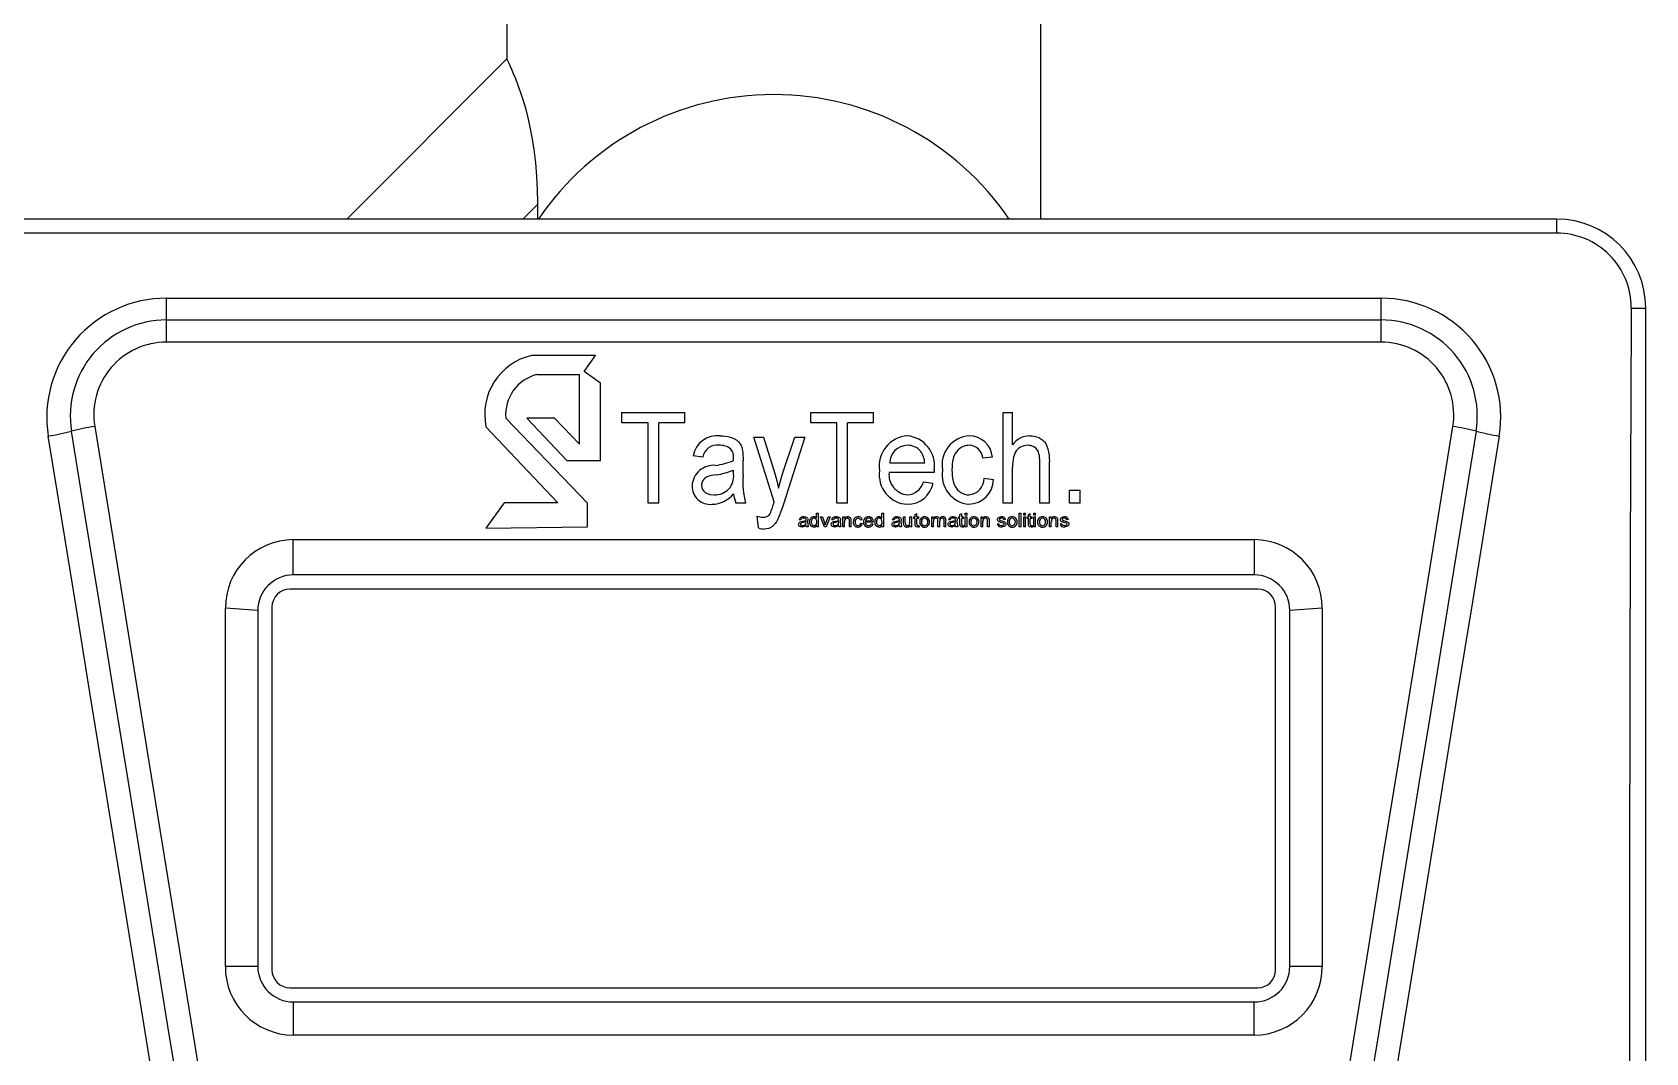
# Model space of a CAD drawing. Header units: millimetres. Extents: x 75 to 2075, y 25 to 1460.
# Drawn here: x 662.4 to 791.9, y 845.1 to 927.1 of the extents above; entities that cross this region are included whole.
import ezdxf

# ---------------------------------------------------------------- set-up
doc = ezdxf.new("R2010")
doc.units = ezdxf.units.MM
doc.header["$LTSCALE"] = 5

msp = doc.modelspace()

# ---------------------------------------------------------------- linework, layer by layer
at = {"color": 7, "linetype": 'Continuous', "lineweight": 25}
for p, q in [((700.489, 929.225), (700.489, 924.933)), ((743.346, 912.082), (743.346, 929.225)), ((700.487, 924.938), (687.632, 912.082)), ((701.774, 912.082), (702.965, 913.274)), ((702.965, 912.082), (702.965, 913.274)), ((784.775, 912.082), (659.06, 912.082)), ((784.775, 910.957), (784.775, 912.082)), ((784.775, 910.957), (659.06, 910.957)), ((673.166, 905.725), (770.669, 905.725)), ((673.166, 903.982), (673.166, 905.725)), ((770.669, 903.982), (770.669, 905.725)), ((790.757, 904.94), (791.918, 904.94)), ((791.918, 804.94), (791.918, 904.94)), ((673.166, 902.206), (673.166, 903.982)), ((673.166, 903.982), (770.669, 903.982)), ((770.669, 902.206), (770.669, 903.982)), ((770.669, 902.206), (673.166, 902.206)), ((707.612, 901.14), (702.489, 901.14)), ((706.689, 899.845), (707.612, 901.14)), ((702.889, 899.6), (706.314, 899.6)), ((706.314, 894.021), (706.314, 899.6)), ((708.018, 898.916), (706.689, 899.845)), ((708.018, 892.695), (708.018, 898.916)), ((709.731, 896.565), (714.782, 896.565)), ((709.731, 895.715), (709.731, 896.565)), ((714.782, 895.715), (714.782, 896.565)), ((724.883, 896.565), (729.934, 896.565)), ((724.883, 895.715), (724.883, 896.565)), ((729.934, 895.715), (729.934, 896.565)), ((740.322, 896.565), (741.084, 896.565)), ((740.322, 889.278), (740.322, 896.565)), ((741.084, 893.962), (741.084, 896.565)), ((698.812, 895.403), (704.576, 889.308)), ((706.967, 889.278), (700.403, 896.108)), ((704.306, 896.108), (702.079, 896.108)), ((702.079, 896.108), (705.31, 892.695)), ((706.314, 894.021), (704.306, 896.108)), ((711.827, 895.715), (709.731, 895.715)), ((711.827, 889.278), (711.827, 895.715)), ((714.782, 895.715), (712.685, 895.715)), ((712.685, 889.278), (712.685, 895.715)), ((726.98, 895.715), (724.883, 895.715)), ((726.98, 889.278), (726.98, 895.715)), ((729.934, 895.715), (727.838, 895.715)), ((727.838, 889.278), (727.838, 895.715)), ((720.309, 894.58), (721.103, 894.58)), ((721.951, 889.378), (720.309, 894.58)), ((721.103, 894.58), (721.995, 891.649)), ((722.622, 891.63), (723.612, 894.58)), ((724.407, 894.58), (722.687, 889.188)), ((723.612, 894.58), (724.407, 894.58)), ((705.31, 892.695), (708.018, 892.695)), ((716.211, 892.972), (715.449, 893.066)), ((718.689, 892.688), (718.689, 892.904)), ((719.451, 891.491), (719.451, 892.683)), ((731.225, 892.498), (734.032, 892.498)), ((739.464, 892.972), (738.702, 892.877)), ((743.276, 889.278), (743.276, 892.633)), ((744.039, 889.278), (744.039, 892.624)), ((718.689, 891.615), (718.689, 891.93)), ((734.795, 891.741), (731.173, 891.741)), ((734.799, 891.975), (734.795, 891.741)), ((738.797, 891.268), (739.559, 891.173)), ((741.084, 889.278), (741.084, 892.175)), ((733.937, 890.984), (734.699, 890.889)), ((745.659, 890.321), (746.516, 890.321)), ((745.659, 889.278), (745.659, 890.321)), ((746.516, 889.278), (746.516, 890.321)), ((700.274, 889.308), (698.812, 887.272)), ((704.576, 889.308), (700.274, 889.308)), ((706.967, 887.367), (706.967, 889.278)), ((712.685, 889.278), (711.827, 889.278)), ((719.642, 889.278), (718.88, 889.278)), ((727.838, 889.278), (726.98, 889.278)), ((741.084, 889.278), (740.322, 889.278)), ((744.039, 889.278), (743.276, 889.278)), ((746.516, 889.278), (745.659, 889.278)), ((698.812, 887.272), (706.967, 887.367)), ((720.69, 887.288), (720.595, 888.236)), ((724.086, 887.922), (723.943, 887.936)), ((724.254, 887.822), (724.515, 887.879)), ((724.515, 887.765), (724.27, 887.708)), ((724.515, 887.879), (724.515, 887.911)), ((724.515, 887.718), (724.515, 887.765)), ((724.544, 887.367), (724.515, 887.477)), ((724.687, 887.367), (724.544, 887.367)), ((724.658, 887.699), (724.658, 887.878)), ((725.359, 888.462), (725.516, 888.462)), ((725.359, 888.065), (725.359, 888.462)), ((725.373, 887.367), (725.373, 887.474)), ((725.516, 887.367), (725.373, 887.367)), ((725.516, 887.367), (725.516, 888.462)), ((725.667, 888.163), (725.816, 888.163)), ((725.976, 887.367), (725.667, 888.163)), ((725.816, 888.163), (725.998, 887.685)), ((726.128, 887.367), (725.976, 887.367)), ((725.998, 887.685), (726.052, 887.523)), ((726.052, 887.523), (726.103, 887.675)), ((726.103, 887.675), (726.288, 888.163)), ((726.437, 888.163), (726.128, 887.367)), ((726.288, 888.163), (726.437, 888.163)), ((726.702, 887.922), (726.559, 887.936)), ((726.87, 887.822), (727.131, 887.879)), ((727.131, 887.765), (726.886, 887.708)), ((727.131, 887.879), (727.131, 887.911)), ((727.131, 887.718), (727.131, 887.765)), ((727.16, 887.367), (727.131, 887.477)), ((727.303, 887.367), (727.16, 887.367)), ((727.274, 887.699), (727.274, 887.878)), ((727.46, 888.163), (727.589, 888.163)), ((727.46, 887.367), (727.46, 888.163)), ((727.603, 887.367), (727.46, 887.367)), ((727.589, 888.05), (727.589, 888.163)), ((727.603, 887.367), (727.603, 887.802)), ((727.989, 887.367), (727.989, 887.851)), ((728.132, 887.367), (727.989, 887.367)), ((728.132, 887.367), (728.132, 887.855)), ((729.018, 887.922), (728.875, 887.907)), ((728.89, 887.666), (729.032, 887.651)), ((729.904, 887.737), (729.261, 887.737)), ((729.27, 887.851), (729.761, 887.851)), ((729.747, 887.623), (729.89, 887.609)), ((729.905, 887.772), (729.904, 887.737)), ((730.591, 888.462), (730.748, 888.462)), ((730.591, 888.065), (730.591, 888.462)), ((730.605, 887.367), (730.605, 887.474)), ((730.748, 887.367), (730.605, 887.367)), ((730.748, 887.367), (730.748, 888.462)), ((731.577, 887.922), (731.434, 887.936)), ((731.744, 887.822), (732.006, 887.879)), ((732.006, 887.765), (731.76, 887.708)), ((732.006, 887.879), (732.006, 887.911)), ((732.006, 887.718), (732.006, 887.765)), ((732.034, 887.367), (732.006, 887.477)), ((732.177, 887.367), (732.034, 887.367)), ((732.149, 887.699), (732.149, 887.878)), ((732.335, 888.163), (732.478, 888.163)), ((732.335, 887.672), (732.335, 888.163)), ((732.478, 887.723), (732.478, 888.163)), ((732.849, 888.163), (733.006, 888.163)), ((732.849, 887.737), (732.849, 888.163)), ((732.863, 887.367), (732.863, 887.485)), ((733.006, 887.367), (732.863, 887.367)), ((733.006, 887.367), (733.006, 888.163)), ((733.164, 888.163), (733.264, 888.163)), ((733.164, 888.05), (733.164, 888.163)), ((733.264, 888.05), (733.164, 888.05)), ((733.264, 888.362), (733.407, 888.448)), ((733.264, 888.163), (733.264, 888.362)), ((733.264, 887.595), (733.264, 888.05)), ((733.407, 888.163), (733.407, 888.448)), ((733.407, 888.163), (733.55, 888.163)), ((733.407, 887.578), (733.407, 888.05)), ((733.55, 888.05), (733.407, 888.05)), ((733.578, 887.353), (733.469, 887.353)), ((733.487, 887.467), (733.55, 887.467)), ((733.55, 888.05), (733.55, 888.163)), ((733.55, 887.467), (733.578, 887.353)), ((734.593, 888.163), (734.722, 888.163)), ((734.593, 887.367), (734.593, 888.163)), ((734.736, 887.367), (734.593, 887.367)), ((734.722, 888.051), (734.722, 888.163)), ((734.736, 887.367), (734.736, 887.78)), ((735.093, 887.367), (735.093, 887.884)), ((735.236, 887.367), (735.093, 887.367)), ((735.236, 887.367), (735.236, 887.829)), ((735.594, 887.367), (735.594, 887.868)), ((735.737, 887.367), (735.594, 887.367)), ((735.737, 887.367), (735.737, 887.911)), ((736.08, 887.922), (735.937, 887.936)), ((736.247, 887.822), (736.509, 887.879)), ((736.509, 887.765), (736.263, 887.708)), ((736.509, 887.879), (736.509, 887.911)), ((736.509, 887.718), (736.509, 887.765)), ((736.537, 887.367), (736.509, 887.477)), ((736.68, 887.367), (736.537, 887.367)), ((736.652, 887.699), (736.652, 887.878)), ((736.766, 888.163), (736.866, 888.163)), ((736.766, 888.05), (736.766, 888.163)), ((736.866, 888.05), (736.766, 888.05)), ((736.866, 888.362), (737.009, 888.448)), ((736.866, 888.163), (736.866, 888.362)), ((736.866, 887.595), (736.866, 888.05)), ((737.009, 888.163), (737.009, 888.448)), ((737.009, 888.163), (737.152, 888.163)), ((737.009, 887.578), (737.009, 888.05)), ((737.152, 888.05), (737.009, 888.05)), ((737.181, 887.353), (737.071, 887.353)), ((737.09, 887.467), (737.152, 887.467)), ((737.152, 888.05), (737.152, 888.163)), ((737.152, 887.467), (737.181, 887.353)), ((737.295, 888.462), (737.438, 888.462)), ((737.295, 888.306), (737.295, 888.462)), ((737.438, 888.306), (737.295, 888.306)), ((737.295, 888.163), (737.438, 888.163)), ((737.295, 887.367), (737.295, 888.163)), ((737.438, 887.367), (737.295, 887.367)), ((737.438, 888.306), (737.438, 888.462)), ((737.438, 887.367), (737.438, 888.163)), ((738.553, 888.163), (738.682, 888.163)), ((738.553, 887.367), (738.553, 888.163)), ((738.696, 887.367), (738.553, 887.367)), ((738.682, 888.05), (738.682, 888.163)), ((738.696, 887.367), (738.696, 887.802)), ((739.082, 887.367), (739.082, 887.851)), ((739.225, 887.367), (739.082, 887.367)), ((739.225, 887.367), (739.225, 887.855)), ((739.854, 887.609), (739.997, 887.623)), ((740.368, 887.662), (740.224, 887.706)), ((740.526, 887.95), (740.383, 887.936)), ((741.626, 888.462), (741.769, 888.462)), ((741.626, 887.367), (741.626, 888.462)), ((741.769, 887.367), (741.626, 887.367)), ((741.769, 887.367), (741.769, 888.462)), ((741.984, 888.462), (742.127, 888.462)), ((741.984, 888.306), (741.984, 888.462)), ((742.127, 888.306), (741.984, 888.306)), ((741.984, 888.163), (742.127, 888.163)), ((741.984, 887.367), (741.984, 888.163)), ((742.127, 887.367), (741.984, 887.367)), ((742.127, 888.306), (742.127, 888.462)), ((742.127, 887.367), (742.127, 888.163)), ((742.27, 888.163), (742.37, 888.163)), ((742.27, 888.05), (742.27, 888.163)), ((742.37, 888.05), (742.27, 888.05)), ((742.37, 888.362), (742.513, 888.448)), ((742.37, 888.163), (742.37, 888.362)), ((742.37, 887.595), (742.37, 888.05)), ((742.513, 888.163), (742.513, 888.448)), ((742.513, 888.163), (742.656, 888.163)), ((742.513, 887.578), (742.513, 888.05)), ((742.656, 888.05), (742.513, 888.05)), ((742.684, 887.353), (742.575, 887.353)), ((742.593, 887.467), (742.656, 887.467)), ((742.656, 888.05), (742.656, 888.163)), ((742.656, 887.467), (742.684, 887.353)), ((742.798, 888.462), (742.941, 888.462)), ((742.798, 888.306), (742.798, 888.462)), ((742.941, 888.306), (742.798, 888.306)), ((742.798, 888.163), (742.941, 888.163)), ((742.798, 887.367), (742.798, 888.163)), ((742.941, 887.367), (742.798, 887.367)), ((742.941, 888.306), (742.941, 888.462)), ((742.941, 887.367), (742.941, 888.163)), ((744.056, 888.163), (744.185, 888.163)), ((744.056, 887.367), (744.056, 888.163)), ((744.199, 887.367), (744.056, 887.367)), ((744.185, 888.05), (744.185, 888.163)), ((744.199, 887.367), (744.199, 887.802)), ((744.585, 887.367), (744.585, 887.851)), ((744.728, 887.367), (744.585, 887.367)), ((744.728, 887.367), (744.728, 887.855)), ((744.9, 887.609), (745.043, 887.623)), ((745.414, 887.662), (745.27, 887.706)), ((745.572, 887.95), (745.429, 887.936)), ((683.346, 886.343), (760.489, 886.343)), ((683.346, 883.511), (683.346, 886.343)), ((760.489, 886.343), (760.489, 883.511)), ((760.489, 883.511), (683.346, 883.511)), ((760.775, 882.368), (683.06, 882.368)), ((677.888, 852.061), (677.888, 880.845)), ((680.489, 880.654), (677.888, 880.845)), ((681.632, 880.94), (681.632, 851.797)), ((762.203, 851.797), (762.203, 880.94)), ((765.947, 880.845), (763.346, 880.654)), ((765.947, 880.845), (765.947, 852.061)), ((680.489, 880.654), (680.489, 852.082)), ((763.346, 852.082), (763.346, 880.654)), ((680.489, 852.082), (677.888, 852.061)), ((765.947, 852.061), (763.346, 852.082)), ((683.06, 850.368), (760.775, 850.368)), ((683.346, 849.225), (683.346, 846.563)), ((683.346, 849.225), (760.489, 849.225)), ((760.489, 846.563), (760.489, 849.225)), ((760.489, 846.563), (683.346, 846.563))]:
    msp.add_line(p, q, dxfattribs=at)
at = {"color": 7, "linetype": 'Continuous', "lineweight": 25, "flags": 128}
for points in [[(702.965, 913.274), (702.965, 913.379), (702.946, 914.453), (702.895, 915.522), (702.805, 916.603), (702.679, 917.664), (702.55, 918.502), (702.398, 919.315), (702.221, 920.116), (702.027, 920.875), (701.825, 921.569), (701.619, 922.209), (701.405, 922.811), (701.2, 923.344), (701.035, 923.745), (700.886, 924.09), (700.753, 924.385), (700.644, 924.619), (700.566, 924.782), (700.514, 924.888), (700.49, 924.937), (700.492, 924.933)], [(678.941, 812.374), (678.033, 817.972), (677.123, 823.583), (676.212, 829.202), (675.299, 834.836), (674.384, 840.476), (673.281, 847.282), (672.177, 854.093), (671.073, 860.904), (669.969, 867.711), (668.859, 874.561), (667.749, 881.403), (666.642, 888.233), (665.537, 895.048)], [(667.403, 895.437), (668.448, 888.976), (669.496, 882.501), (670.547, 876.006), (671.599, 869.502), (672.826, 861.914), (674.054, 854.322), (675.282, 846.731), (676.516, 839.107), (677.748, 831.491), (678.977, 823.889), (679.893, 818.229), (680.807, 812.58)], [(763.029, 812.58), (764.073, 819.036), (765.12, 825.507), (766.17, 832), (767.222, 838.502), (768.449, 846.088), (769.677, 853.68), (770.905, 861.272), (772.138, 868.897), (773.371, 876.515), (774.601, 884.121), (775.517, 889.784), (776.432, 895.437)], [(778.298, 895.048), (777.389, 889.444), (776.479, 883.83), (775.568, 878.207), (774.654, 872.57), (773.739, 866.928), (772.635, 860.12), (771.531, 853.309), (770.427, 846.498), (769.324, 839.693), (768.214, 832.846), (767.105, 826.008), (765.998, 819.182), (764.894, 812.374)], [(677.075, 812.174), (675.996, 818.809), (674.916, 825.46), (673.707, 832.897), (672.496, 840.348), (671.285, 847.805), (670.376, 853.396), (669.256, 860.288), (668.137, 867.18), (667.017, 874.069), (665.9, 880.948), (664.784, 887.815), (663.671, 894.664)], [(717.62, 894.675), (717.82, 894.669), (718.019, 894.654), (718.22, 894.625), (718.411, 894.58), (718.604, 894.516), (718.777, 894.432), (718.949, 894.318), (719.095, 894.189), (719.224, 894.032), (719.314, 893.86), (719.349, 893.754), (719.379, 893.626), (719.405, 893.475), (719.425, 893.301), (719.44, 893.09), (719.449, 892.892), (719.451, 892.683)], [(737.612, 893.918), (737.486, 893.912), (737.387, 893.9), (737.274, 893.876), (737.114, 893.822), (736.961, 893.745), (736.822, 893.648), (736.695, 893.534), (736.586, 893.406), (736.492, 893.264), (736.357, 892.953), (736.276, 892.624), (736.247, 892.407), (736.23, 892.196), (736.224, 891.95)], [(742.304, 893.918), (742.153, 893.909), (742.004, 893.882), (741.861, 893.833), (741.726, 893.767), (741.601, 893.681), (741.487, 893.583), (741.386, 893.468), (741.305, 893.344), (741.231, 893.181), (741.171, 892.99), (741.126, 892.773), (741.102, 892.577), (741.09, 892.396), (741.084, 892.175)], [(743.276, 892.633), (743.271, 892.801), (743.261, 892.945), (743.241, 893.09), (743.206, 893.242), (743.158, 893.384), (743.089, 893.52), (742.942, 893.695), (742.849, 893.767), (742.751, 893.823), (742.533, 893.896), (742.472, 893.906), (742.419, 893.913), (742.304, 893.918)], [(742.462, 894.675), (742.648, 894.667), (742.833, 894.642), (743.02, 894.597), (743.189, 894.535), (743.355, 894.447), (743.505, 894.339), (743.643, 894.206), (743.75, 894.062), (743.85, 893.862), (743.929, 893.629), (743.985, 893.363), (744.016, 893.124), (744.033, 892.895), (744.039, 892.624)], [(780.164, 894.664), (779.083, 888.011), (778, 881.345), (776.791, 873.902), (775.579, 866.448), (774.368, 858.988), (773.459, 853.396), (772.34, 846.509), (771.221, 839.622), (770.102, 832.74), (768.986, 825.869), (767.872, 819.012), (766.76, 812.174)], [(717.307, 891.552), (717.107, 891.521), (716.907, 891.483), (716.71, 891.435), (716.521, 891.363), (716.352, 891.25), (716.222, 891.098), (716.142, 890.914), (716.13, 890.863), (716.122, 890.815), (716.116, 890.714)], [(721.995, 891.649), (722.16, 891.066), (722.303, 890.476)], [(722.303, 890.476), (722.448, 891.057), (722.622, 891.63)], [(736.224, 891.95), (736.23, 891.7), (736.244, 891.493), (736.272, 891.27), (736.353, 890.917), (736.472, 890.621), (736.668, 890.343), (736.792, 890.224), (736.929, 890.122), (737.241, 889.985), (737.409, 889.952), (737.581, 889.942)], [(716.116, 890.714), (716.134, 890.537), (716.198, 890.37), (716.3, 890.23), (716.442, 890.112), (716.773, 889.978), (717.13, 889.942)], [(722.687, 889.188), (722.612, 888.961), (722.533, 888.735), (722.455, 888.514), (722.377, 888.31), (722.305, 888.131), (722.214, 887.929), (722.132, 887.781), (722.04, 887.642), (721.808, 887.399), (721.51, 887.243), (721.346, 887.204), (721.177, 887.193)], [(723.915, 887.576), (723.922, 887.634), (723.946, 887.686), (723.981, 887.73), (724.03, 887.765), (724.135, 887.803), (724.254, 887.822)], [(724.204, 887.353), (724.102, 887.364), (724.008, 887.403), (723.968, 887.437), (723.938, 887.477), (723.92, 887.525), (723.915, 887.576)], [(724.27, 887.708), (724.136, 887.683), (724.103, 887.666), (724.079, 887.643), (724.064, 887.616), (724.058, 887.583)], [(724.058, 887.583), (724.062, 887.554), (724.074, 887.529), (724.094, 887.507), (724.121, 887.489), (724.171, 887.473), (724.238, 887.467)], [(724.515, 887.477), (724.371, 887.386), (724.204, 887.353)], [(724.331, 888.178), (724.461, 888.166), (724.525, 888.146), (724.581, 888.115), (724.626, 888.069), (724.648, 888.008), (724.658, 887.878)], [(725.146, 888.064), (725.094, 888.057), (725.047, 888.037), (725.006, 888.005), (724.974, 887.964), (724.941, 887.88), (724.93, 887.765)], [(725.377, 887.75), (725.368, 887.859), (725.331, 887.962), (725.297, 888.005), (725.252, 888.038), (725.203, 888.057), (725.146, 888.064)], [(726.531, 887.576), (726.538, 887.634), (726.562, 887.686), (726.597, 887.73), (726.646, 887.765), (726.751, 887.803), (726.87, 887.822)], [(726.82, 887.353), (726.718, 887.364), (726.624, 887.403), (726.584, 887.437), (726.554, 887.477), (726.536, 887.525), (726.531, 887.576)], [(726.886, 887.708), (726.752, 887.683), (726.719, 887.666), (726.695, 887.643), (726.68, 887.616), (726.674, 887.583)], [(726.674, 887.583), (726.678, 887.554), (726.69, 887.529), (726.71, 887.507), (726.737, 887.489), (726.787, 887.473), (726.854, 887.467)], [(727.131, 887.477), (726.987, 887.386), (726.82, 887.353)], [(726.947, 888.178), (727.077, 888.166), (727.141, 888.146), (727.197, 888.115), (727.242, 888.069), (727.264, 888.008), (727.274, 887.878)], [(727.989, 887.851), (727.984, 887.929), (727.974, 887.97), (727.957, 888.002), (727.933, 888.028), (727.902, 888.047), (727.864, 888.059), (727.82, 888.064)], [(728.446, 887.768), (728.456, 887.661), (728.494, 887.56), (728.53, 887.521), (728.575, 887.49), (728.623, 887.473), (728.68, 887.467)], [(729.702, 887.994), (729.618, 888.048), (729.519, 888.064)], [(730.378, 888.064), (730.326, 888.057), (730.279, 888.037), (730.238, 888.005), (730.206, 887.964), (730.173, 887.88), (730.162, 887.765)], [(730.609, 887.75), (730.6, 887.859), (730.563, 887.962), (730.528, 888.005), (730.484, 888.038), (730.435, 888.057), (730.378, 888.064)], [(731.405, 887.576), (731.413, 887.634), (731.436, 887.686), (731.472, 887.73), (731.52, 887.765), (731.626, 887.803), (731.744, 887.822)], [(731.695, 887.353), (731.593, 887.364), (731.498, 887.403), (731.458, 887.437), (731.429, 887.477), (731.411, 887.525), (731.405, 887.576)], [(731.76, 887.708), (731.627, 887.683), (731.594, 887.666), (731.57, 887.643), (731.555, 887.616), (731.548, 887.583)], [(731.548, 887.583), (731.553, 887.554), (731.565, 887.529), (731.585, 887.507), (731.612, 887.489), (731.661, 887.473), (731.729, 887.467)], [(732.006, 887.477), (731.862, 887.386), (731.695, 887.353)], [(731.822, 888.178), (731.952, 888.166), (732.016, 888.146), (732.071, 888.115), (732.117, 888.069), (732.138, 888.008), (732.149, 887.878)], [(732.478, 887.723), (732.482, 887.613), (732.496, 887.55), (732.519, 887.515), (732.555, 887.487), (732.594, 887.472), (732.639, 887.467)], [(733.469, 887.353), (733.375, 887.364), (733.33, 887.384), (733.296, 887.413), (733.284, 887.431), (733.268, 887.501), (733.264, 887.595)], [(733.407, 887.578), (733.408, 887.535), (733.419, 887.494)], [(734.947, 888.064), (734.89, 888.057), (734.842, 888.041), (734.803, 888.014), (734.774, 887.977), (734.746, 887.897), (734.736, 887.78)], [(735.093, 887.884), (735.085, 887.96), (735.064, 888.012), (735.041, 888.035), (735.012, 888.052), (734.947, 888.064)], [(735.594, 887.868), (735.59, 887.939), (735.582, 887.977), (735.569, 888.006), (735.546, 888.031), (735.515, 888.05), (735.445, 888.064)], [(735.908, 887.576), (735.916, 887.634), (735.939, 887.686), (735.975, 887.73), (736.023, 887.765), (736.129, 887.803), (736.247, 887.822)], [(736.198, 887.353), (736.096, 887.364), (736.001, 887.403), (735.961, 887.437), (735.931, 887.477), (735.914, 887.525), (735.908, 887.576)], [(736.263, 887.708), (736.13, 887.683), (736.097, 887.666), (736.073, 887.643), (736.057, 887.616), (736.051, 887.583)], [(736.051, 887.583), (736.056, 887.554), (736.068, 887.529), (736.088, 887.507), (736.115, 887.489), (736.164, 887.473), (736.232, 887.467)], [(736.509, 887.477), (736.364, 887.386), (736.198, 887.353)], [(736.325, 888.178), (736.455, 888.166), (736.519, 888.146), (736.574, 888.115), (736.619, 888.069), (736.641, 888.008), (736.652, 887.878)], [(737.071, 887.353), (736.978, 887.364), (736.933, 887.384), (736.899, 887.413), (736.887, 887.431), (736.87, 887.501), (736.866, 887.595)], [(737.009, 887.578), (737.011, 887.535), (737.022, 887.494)], [(739.082, 887.851), (739.077, 887.929), (739.067, 887.97), (739.05, 888.002), (739.026, 888.028), (738.994, 888.047), (738.957, 888.059), (738.913, 888.064)], [(739.882, 887.95), (739.89, 888.007), (739.911, 888.055), (739.944, 888.096), (739.989, 888.129), (740.08, 888.165), (740.2, 888.178)], [(740.224, 887.706), (740.004, 887.771), (739.954, 887.802), (739.916, 887.843), (739.891, 887.892), (739.882, 887.95)], [(740.204, 888.064), (740.128, 888.057), (740.073, 888.038), (740.053, 888.023), (740.039, 888.006), (740.029, 887.986), (740.025, 887.963)], [(740.068, 887.894), (740.122, 887.874), (740.219, 887.847)], [(740.554, 887.605), (740.547, 887.546), (740.524, 887.49), (740.488, 887.445), (740.438, 887.407), (740.326, 887.364), (740.205, 887.353)], [(740.216, 887.467), (740.286, 887.473), (740.341, 887.49), (740.368, 887.507), (740.391, 887.53), (740.406, 887.557), (740.411, 887.59)], [(740.219, 887.847), (740.438, 887.784), (740.487, 887.754), (740.524, 887.713), (740.546, 887.665), (740.554, 887.605)], [(742.575, 887.353), (742.481, 887.364), (742.436, 887.384), (742.402, 887.413), (742.39, 887.431), (742.373, 887.501), (742.37, 887.595)], [(742.513, 887.578), (742.514, 887.535), (742.525, 887.494)], [(744.585, 887.851), (744.58, 887.929), (744.57, 887.97), (744.554, 888.002), (744.529, 888.028), (744.498, 888.047), (744.46, 888.059), (744.416, 888.064)], [(744.928, 887.95), (744.936, 888.007), (744.957, 888.055), (744.99, 888.096), (745.035, 888.129), (745.126, 888.165), (745.246, 888.178)], [(745.27, 887.706), (745.05, 887.771), (745, 887.802), (744.962, 887.843), (744.937, 887.892), (744.928, 887.95)], [(745.25, 888.064), (745.174, 888.057), (745.119, 888.038), (745.099, 888.023), (745.085, 888.006), (745.075, 887.986), (745.071, 887.963)], [(745.114, 887.894), (745.168, 887.874), (745.265, 887.847)], [(745.6, 887.605), (745.593, 887.546), (745.57, 887.49), (745.534, 887.445), (745.484, 887.407), (745.372, 887.364), (745.252, 887.353)], [(745.262, 887.467), (745.332, 887.473), (745.387, 887.49), (745.415, 887.507), (745.437, 887.53), (745.452, 887.557), (745.457, 887.59)], [(745.265, 887.847), (745.484, 887.784), (745.534, 887.754), (745.571, 887.713), (745.592, 887.665), (745.6, 887.605)]]:
    msp.add_lwpolyline(points, dxfattribs=at)
at = {"color": 7, "linetype": 'Continuous', "lineweight": 25}
for centre, radius, start, end in [((721.918, 899.225), 22.857, 34.22887, 145.77113), ((784.775, 904.94), 7.143, 0, 90), ((784.773, 904.973), 5.984, 359.6788, 89.98566), ((673.116, 896.162), 9.563, 89.70342, 189.01346), ((770.718, 896.161), 9.563, 350.98967, 90.29344), ((673.154, 896.269), 7.714, 89.90938, 189.10639), ((770.682, 896.269), 7.713, 350.88596, 90.09826), ((673.167, 896.368), 5.839, 90.01447, 189.16986), ((770.668, 896.368), 5.839, 350.83023, 89.98543), ((703.572, 896.399), 4.864, 102.86731, 191.82309), ((703.707, 896.387), 3.316, 104.27781, 184.82301), ((660.809, 913.292), 18.847, 278.73572, 284.52924), ((670.262, 877.073), 18.585, 98.84872, 104.72731), ((773.573, 877.073), 18.585, 75.27269, 81.15128), ((783.026, 913.292), 18.847, 255.47076, 261.26428), ((717.373, 892.738), 1.952, 82.74067, 170.32009), ((717.347, 892.777), 1.153, 81.89591, 170.26621), ((717.605, 892.539), 1.382, 51.40165, 93.95586), ((732.8, 892.262), 2.418, 93.7519, 188.9329), ((732.65, 892.493), 1.424, 90.15302, 179.80081), ((732.43, 892.294), 2.39, 352.33773, 84.92658), ((732.669, 892.555), 1.363, 41.40645, 90.97633), ((737.759, 892.346), 2.334, 93.83939, 190.13973), ((737.626, 892.832), 1.843, 4.3553, 90.73449), ((737.569, 892.782), 1.137, 4.80824, 87.8349), ((742.462, 892.985), 1.689, 90.02652, 144.66863), ((716.482, 898.18), 5.919, 277.31319, 291.89042), ((717.77, 893.011), 0.925, 353.34595, 41.10542), ((732.363, 892.444), 1.67, 1.86075, 37.31787), ((717.104, 890.56), 1.754, 85.68849, 176.31717), ((717.203, 891.436), 1.496, 267.19077, 6.87226), ((716.531, 897.094), 5.596, 277.97124, 292.68153), ((726.471, 890.981), 7.038, 175.84509, 194.00147), ((732.744, 891.54), 2.359, 171.56424, 267.35837), ((732.795, 891.566), 1.631, 173.82928, 264.70764), ((737.796, 891.541), 2.367, 170.41334, 264.71348), ((737.51, 891.233), 2.051, 271.89759, 358.31588), ((737.504, 891.233), 1.293, 273.38921, 1.54138), ((716.821, 890.645), 1.468, 178.90318, 275.49778), ((716.879, 891.575), 2.393, 271.98014, 319.13923), ((720.907, 890.197), 2.226, 184.83418, 204.38073), ((732.681, 891.23), 2.047, 268.73088, 350.39903), ((732.577, 891.348), 1.408, 272.73404, 345.01298), ((710.934, 892.552), 11.466, 338.90489, 343.92614), ((721.061, 889.317), 1.177, 246.68847, 267.33514), ((721.217, 888.698), 1.505, 249.49545, 268.46521), ((721.075, 888.82), 0.682, 264.20854, 324.69389), ((724.272, 887.841), 0.342, 79.99704, 163.88363), ((724.274, 887.874), 0.194, 78.93763, 165.71692), ((724.274, 887.706), 0.242, 261.56512, 2.83137), ((724.333, 887.816), 0.249, 54.68442, 95.04964), ((724.386, 887.926), 0.13, 353.44735, 45.65955), ((725.733, 887.624), 1.078, 176.02055, 193.81678), ((725.145, 887.816), 0.361, 91.69831, 188.12696), ((725.159, 887.727), 0.374, 174.06395, 268.07234), ((725.18, 887.719), 0.254, 169.71973, 264.75392), ((725.137, 887.902), 0.275, 36.33279, 90.59857), ((725.151, 887.617), 0.264, 268.99599, 327.22831), ((725.138, 887.709), 0.243, 274.40577, 9.70799), ((726.888, 887.841), 0.342, 79.99704, 163.88363), ((726.89, 887.874), 0.194, 78.93763, 165.71692), ((726.89, 887.706), 0.242, 261.56512, 2.83137), ((726.949, 887.816), 0.249, 54.68442, 95.04964), ((727.002, 887.926), 0.13, 353.44735, 45.65955), ((728.349, 887.624), 1.078, 176.02055, 193.81678), ((727.837, 887.874), 0.304, 87.41751, 144.68739), ((727.818, 887.844), 0.219, 89.54446, 191.25962), ((727.868, 887.909), 0.269, 348.34287, 93.77921), ((728.672, 887.807), 0.37, 87.79455, 186.43474), ((728.672, 887.723), 0.371, 173.41634, 271.28852), ((728.695, 887.811), 0.252, 91.95944, 189.8936), ((728.682, 887.675), 0.208, 269.52684, 357.55567), ((728.695, 887.693), 0.34, 267.53235, 353.0214), ((728.712, 887.868), 0.31, 9.87709, 94.92234), ((728.689, 887.875), 0.188, 9.78173, 90.91708), ((729.502, 887.793), 0.385, 87.56642, 185.09251), ((729.494, 887.729), 0.377, 175.46912, 273.77984), ((729.52, 887.726), 0.259, 177.63105, 269.86428), ((729.501, 887.833), 0.232, 85.68414, 175.5758), ((729.532, 887.803), 0.374, 355.15178, 92.15566), ((729.549, 887.707), 0.355, 265.16749, 343.98145), ((729.528, 887.699), 0.232, 268.06124, 340.99599), ((729.541, 887.844), 0.22, 1.79914, 43.19994), ((730.377, 887.816), 0.361, 91.69831, 188.12696), ((730.391, 887.727), 0.374, 174.06395, 268.07234), ((730.411, 887.719), 0.254, 169.71973, 264.75392), ((730.369, 887.902), 0.275, 36.33279, 90.59857), ((730.383, 887.617), 0.264, 268.99599, 327.22831), ((730.37, 887.709), 0.243, 274.40577, 9.70799), ((731.762, 887.841), 0.342, 79.99704, 163.88363), ((731.765, 887.874), 0.194, 78.93763, 165.71692), ((731.764, 887.706), 0.242, 261.56512, 2.83137), ((731.824, 887.816), 0.249, 54.68442, 95.04964), ((731.877, 887.926), 0.13, 353.44735, 45.65955), ((733.224, 887.624), 1.078, 176.02055, 193.81678), ((732.597, 887.62), 0.267, 168.70954, 272.61841), ((732.615, 887.651), 0.299, 268.8128, 326.1912), ((732.646, 887.674), 0.207, 268.26106, 316.72503), ((732.554, 887.703), 0.297, 324.75783, 6.62127), ((733.477, 887.54), 0.0738, 218.32147, 277.95474), ((734.011, 887.801), 0.377, 87.30718, 185.43329), ((734.013, 887.731), 0.379, 174.83045, 272.42157), ((734.033, 887.724), 0.258, 170.7727, 269.89548), ((734.036, 887.803), 0.261, 92.54191, 188.32912), ((734.024, 887.806), 0.258, 350.91476, 89.92711), ((734.046, 887.801), 0.377, 355.73085, 92.68166), ((734.045, 887.732), 0.379, 267.53466, 6.34231), ((734.02, 887.728), 0.262, 272.75144, 8.29235), ((734.969, 887.873), 0.304, 88.52354, 144.24348), ((735, 887.943), 0.235, 24.59976, 95.76799), ((735.474, 887.862), 0.315, 89.64438, 145.409), ((735.44, 887.858), 0.205, 88.49169, 188.11108), ((735.499, 887.939), 0.24, 353.3607, 95.49034), ((736.265, 887.841), 0.342, 79.99704, 163.88363), ((736.267, 887.874), 0.194, 78.93763, 165.71692), ((736.267, 887.706), 0.242, 261.56512, 2.83137), ((736.326, 887.816), 0.249, 54.68442, 95.04964), ((736.38, 887.926), 0.13, 353.44735, 45.65955), ((737.727, 887.624), 1.078, 176.02055, 193.81678), ((737.079, 887.54), 0.0738, 218.32147, 277.95474), ((737.97, 887.801), 0.377, 87.30718, 185.43329), ((737.972, 887.731), 0.379, 174.83045, 272.42157), ((737.996, 887.803), 0.261, 92.54191, 188.32912), ((737.992, 887.724), 0.258, 170.7727, 269.89548), ((737.984, 887.806), 0.258, 350.91476, 89.92711), ((738.006, 887.801), 0.377, 355.73085, 92.68166), ((738.005, 887.732), 0.379, 267.53466, 6.34231), ((737.979, 887.728), 0.262, 272.75144, 8.29235), ((738.93, 887.874), 0.304, 87.41751, 144.68739), ((738.911, 887.844), 0.219, 89.54446, 191.25962), ((738.961, 887.909), 0.269, 348.34287, 93.77921), ((740.163, 887.664), 0.314, 190.14331, 277.76964), ((740.187, 887.659), 0.194, 190.58944, 278.30418), ((740.105, 887.965), 0.0799, 181.46439, 242.2472), ((740.248, 887.9), 0.282, 10.24496, 99.91364), ((740.229, 887.91), 0.156, 9.65609, 98.98644), ((740.328, 887.59), 0.0831, 0.36712, 61.03829), ((741.044, 887.801), 0.377, 87.30718, 185.43329), ((741.046, 887.731), 0.379, 174.83045, 272.42157), ((741.066, 887.724), 0.258, 170.7727, 269.89548), ((741.069, 887.803), 0.261, 92.54191, 188.32912), ((741.057, 887.806), 0.258, 350.91476, 89.92711), ((741.079, 887.801), 0.377, 355.73085, 92.68166), ((741.078, 887.732), 0.379, 267.53466, 6.34231), ((741.053, 887.728), 0.262, 272.75144, 8.29235), ((742.583, 887.54), 0.0738, 218.32147, 277.95474), ((743.474, 887.801), 0.377, 87.30718, 185.43329), ((743.476, 887.731), 0.379, 174.83045, 272.42157), ((743.496, 887.724), 0.258, 170.7727, 269.89548), ((743.5, 887.803), 0.261, 92.54191, 188.32912), ((743.488, 887.806), 0.258, 350.91476, 89.92711), ((743.509, 887.801), 0.377, 355.73085, 92.68166), ((743.508, 887.732), 0.379, 267.53466, 6.34231), ((743.483, 887.728), 0.262, 272.75144, 8.29235), ((744.433, 887.874), 0.304, 87.41751, 144.68739), ((744.414, 887.844), 0.219, 89.54446, 191.25962), ((744.465, 887.909), 0.269, 348.34287, 93.77921), ((745.209, 887.664), 0.314, 190.14331, 277.76964), ((745.234, 887.659), 0.194, 190.58944, 278.30418), ((745.151, 887.965), 0.0799, 181.46439, 242.2472), ((745.294, 887.9), 0.282, 10.24496, 99.91364), ((745.275, 887.91), 0.156, 9.65609, 98.98644), ((745.374, 887.59), 0.0831, 0.36712, 61.03829), ((683.367, 880.865), 5.478, 90.21319, 180.21099), ((760.469, 880.865), 5.478, 359.78878, 89.78704), ((683.346, 880.654), 2.857, 90, 180), ((760.489, 880.654), 2.857, 360, 90), ((683.06, 880.94), 1.429, 90, 180), ((760.775, 880.94), 1.429, 0, 90), ((683.366, 852.041), 5.478, 179.78858, 269.78724), ((683.346, 852.082), 2.857, 180, 270), ((683.06, 851.797), 1.429, 180, 270), ((760.489, 852.082), 2.857, 270, 360), ((760.469, 852.041), 5.478, 270.213, 0.21118), ((760.775, 851.797), 1.429, 270, 0)]:
    msp.add_arc(centre, radius, start, end, dxfattribs=at)
msp.add_ellipse((801.845, 854.94), major_axis=(0, 321.429), ratio=0.0349208, start_param=1.4146065, end_param=1.7269862, dxfattribs=at)

doc.saveas('drawing.dxf')
